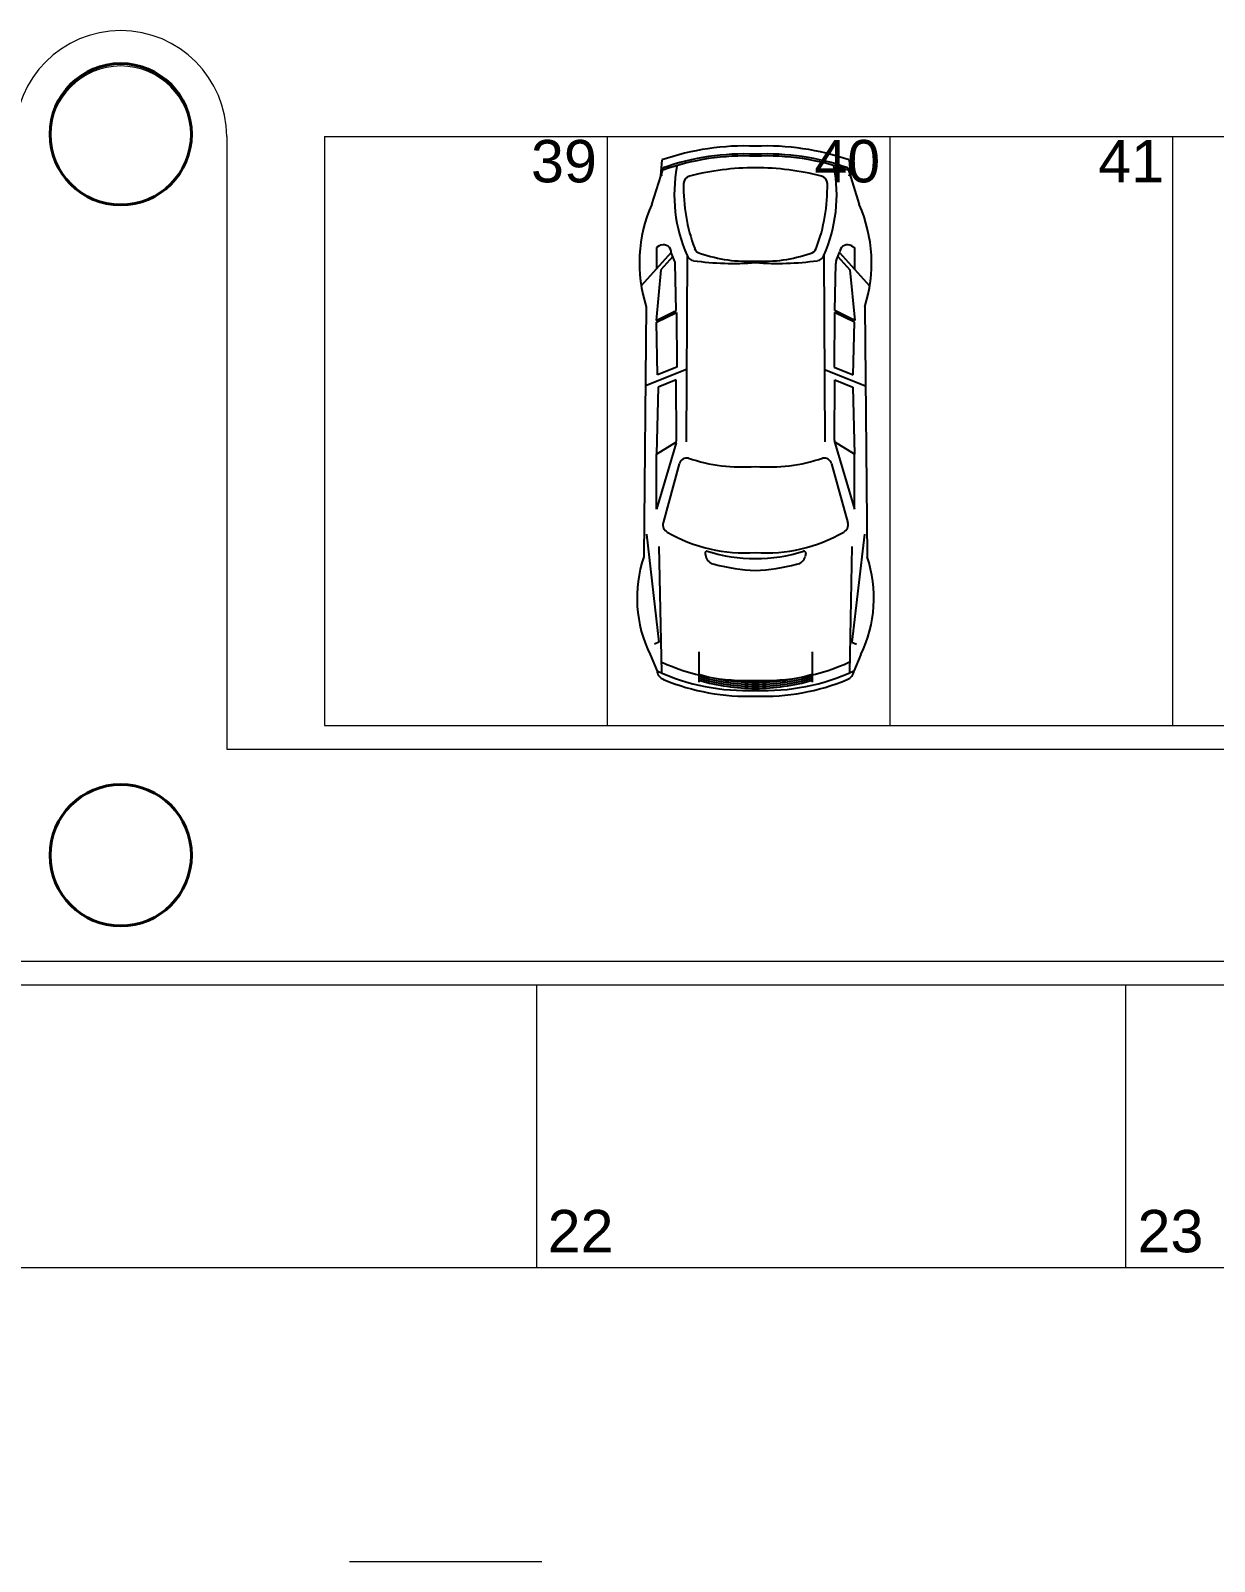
# Model space of a CAD drawing. Header units: inches. Extents: x 13 to 261, y -112 to -47.
# Drawn here: x 208.62 to 218.67, y -90.82 to -77.83 of the extents above; entities that cross this region are included whole.
import ezdxf

# ---------------------------------------------------------------- set-up
doc = ezdxf.new("R2010")
doc.units = ezdxf.units.IN
doc.header["$MEASUREMENT"] = 0
for name, color, linetype, lineweight in [('BANQUETA', 2, 'Continuous', 18), ('CAJONES', 3, 'Continuous', 20), ('COLUMNAS', 20, 'Continuous', 40), ('SIMBOLOGIA', 10, 'Continuous', 18), ('TEXTOS', 124, 'Continuous', 30)]:
    doc.layers.add(name, color=color, linetype=linetype, lineweight=lineweight)
doc.styles.add('TEXTOS', font='ARIALUNI.TTF', dxfattribs={"height": 0.36})

msp = doc.modelspace()

# ---------------------------------------------------------------- linework, layer by layer
for p, q in [((213.994, -78.992), (213.897, -79.303)), ((213.983, -78.926), (213.972, -79.056)), ((215.563, -78.992), (215.66, -79.303)), ((215.574, -78.926), (215.585, -79.056)), ((213.989, -79.051), (213.972, -79.056)), ((215.568, -79.051), (215.585, -79.056)), ((213.962, -79.654), (213.937, -79.668)), ((215.595, -79.654), (215.62, -79.668)), ((214.064, -79.71), (213.808, -79.992)), ((213.937, -79.668), (213.937, -79.85)), ((214.078, -79.745), (213.976, -79.858)), ((214.064, -79.71), (214.062, -79.698)), ((214.092, -79.78), (214.064, -79.71)), ((214.198, -79.737), (214.19, -81.318)), ((215.359, -79.737), (215.367, -81.318)), ((215.465, -79.78), (215.493, -79.71)), ((215.479, -79.745), (215.581, -79.858)), ((215.493, -79.71), (215.495, -79.698)), ((215.493, -79.71), (215.748, -79.992)), ((215.62, -79.668), (215.62, -79.85)), ((213.976, -79.858), (213.935, -80.287)), ((214.106, -80.203), (214.097, -79.803)), ((215.451, -80.203), (215.46, -79.803)), ((215.581, -79.858), (215.621, -80.287)), ((213.851, -80.172), (213.83, -82.294)), ((215.706, -80.172), (215.726, -82.294)), ((213.935, -80.287), (214.106, -80.203)), ((213.937, -80.303), (214.107, -80.219)), ((213.948, -80.749), (213.937, -80.303)), ((214.107, -80.219), (214.11, -80.683)), ((215.45, -80.219), (215.447, -80.683)), ((215.62, -80.303), (215.45, -80.219)), ((215.621, -80.287), (215.451, -80.203)), ((215.609, -80.749), (215.62, -80.303)), ((214.11, -80.683), (213.948, -80.749)), ((215.447, -80.683), (215.609, -80.749)), ((214.193, -80.704), (213.844, -80.843)), ((214.106, -80.792), (213.952, -80.853)), ((214.107, -81.307), (214.106, -80.792)), ((215.364, -80.704), (215.713, -80.843)), ((215.45, -81.307), (215.451, -80.792)), ((215.451, -80.792), (215.605, -80.853)), ((213.952, -80.853), (213.937, -81.423)), ((215.605, -80.853), (215.62, -81.423)), ((213.937, -81.423), (214.107, -81.317)), ((213.937, -81.423), (214.107, -81.317)), ((214.104, -81.326), (213.937, -81.888)), ((215.62, -81.423), (215.45, -81.317)), ((215.62, -81.423), (215.45, -81.317)), ((215.453, -81.326), (215.62, -81.888)), ((213.937, -81.888), (213.937, -81.423)), ((215.62, -81.888), (215.62, -81.423)), ((214.132, -81.504), (213.994, -82.006)), ((215.424, -81.504), (215.563, -82.006)), ((213.853, -82.1), (213.959, -83.017)), ((215.704, -82.1), (215.598, -83.017)), ((213.959, -82.206), (213.981, -83.276)), ((215.598, -82.206), (215.576, -83.276)), ((214.351, -82.266), (214.356, -82.29)), ((215.206, -82.266), (215.201, -82.29)), ((213.959, -83.017), (213.922, -83.035)), ((215.598, -83.017), (215.635, -83.035)), ((213.884, -83.124), (213.943, -83.264)), ((214.297, -83.101), (214.297, -83.358)), ((215.26, -83.101), (215.26, -83.358)), ((215.672, -83.124), (215.614, -83.264))]:
    msp.add_line(p, q)
for centre, radius, start, end in [((214.69, -80.965), 2.159, 87.6513, 109.1212), ((214.688, -80.969), 2.095, 87.5289, 109.3452), ((214.867, -80.965), 2.159, 70.8788, 92.3487), ((214.869, -80.969), 2.095, 70.6548, 92.4711), ((214.687, -80.972), 2.081, 87.48, 109.4955), ((215.355, -79.221), 1.266, 169.0498, 204.0118), ((214.776, -81.194), 2.203, 89.9299, 104.6595), ((214.87, -80.972), 2.081, 70.5045, 92.52), ((214.781, -81.194), 2.203, 75.3405, 90.0701), ((214.202, -79.221), 1.266, 335.9882, 10.9502), ((214.235, -79.127), 0.067, 104.6595, 178.7775), ((215.64, -79.157), 1.472, 178.7775, 200.6341), ((213.917, -79.157), 1.472, 339.3659, 1.2225), ((215.322, -79.127), 0.067, 1.2225, 75.3405), ((215.02, -79.798), 1.227, 156.1995, 197.7488), ((214.537, -79.798), 1.227, 342.2512, 23.8005), ((213.996, -79.711), 0.067, 11.3026, 120.9804), ((215.561, -79.711), 0.067, 59.0196, 168.6974), ((214.03, -79.805), 0.067, 1.3581, 21.7883), ((214.261, -79.713), 0.067, 200.4234, 262.1694), ((214.589, -77.327), 2.476, 262.1694, 274.3856), ((214.325, -79.652), 0.067, 200.6341, 259.5315), ((214.711, -78.568), 1.217, 250.9126, 273.1847), ((214.846, -78.568), 1.217, 266.8153, 289.0874), ((214.968, -77.327), 2.476, 265.6144, 277.8306), ((215.232, -79.652), 0.067, 280.4685, 339.3659), ((215.296, -79.713), 0.067, 277.8306, 339.5766), ((215.527, -79.805), 0.067, 158.2117, 178.6419), ((214.04, -81.307), 0.067, 343.506, 0), ((214.04, -81.307), 0.067, 343.506, 0), ((215.517, -81.307), 0.067, 180, 196.494), ((215.517, -81.307), 0.067, 180, 196.494), ((214.197, -81.522), 0.067, 80.0154, 164.5876), ((214.66, -80.148), 1.383, 250.9691, 274.9256), ((214.897, -80.148), 1.383, 265.0744, 289.0309), ((215.36, -81.522), 0.067, 15.4124, 99.9846), ((214.059, -82.023), 0.067, 164.5876, 243.7467), ((214.688, -80.952), 1.309, 239.7932, 273.9817), ((214.869, -80.952), 1.309, 266.0183, 300.2068), ((215.498, -82.023), 0.067, 296.2533, 15.4124), ((214.367, -82.263), 0.0167, 80.3511, 191.7948), ((214.777, -80.955), 1.354, 252.5204, 270.0642), ((214.78, -80.955), 1.354, 269.9358, 287.4796), ((215.189, -82.263), 0.0167, 348.2052, 99.6489), ((214.87, -82.643), 1.097, 161.4359, 206.0074), ((214.438, -82.273), 0.0837, 191.7948, 263.3968), ((214.825, -80.953), 1.457, 254.2229, 268.1832), ((214.732, -80.953), 1.457, 271.8168, 285.7771), ((215.119, -82.273), 0.0837, 276.6032, 348.2052), ((214.687, -82.643), 1.097, 333.9926, 18.5641), ((214.702, -81.619), 1.81, 245.1967, 272.4278), ((214.026, -83.256), 0.0837, 185.2866, 251.3205), ((214.701, -81.619), 1.725, 245.2701, 272.5606), ((214.783, -81.621), 1.739, 253.7701, 269.8508), ((214.856, -81.619), 1.725, 267.4394, 294.7299), ((214.855, -81.619), 1.81, 267.5722, 294.8033), ((214.774, -81.621), 1.739, 270.1492, 286.2299), ((215.531, -83.256), 0.0837, 288.6795, 354.7134), ((214.714, -81.619), 1.859, 247.387, 271.9756), ((214.785, -81.621), 1.756, 253.8636, 269.7872), ((214.787, -81.621), 1.773, 253.9552, 269.7248), ((214.789, -81.621), 1.79, 254.045, 269.6636), ((214.772, -81.621), 1.756, 270.2128, 286.1364), ((214.77, -81.621), 1.773, 270.2752, 286.0448), ((214.843, -81.619), 1.859, 268.0244, 292.613), ((214.768, -81.621), 1.79, 270.3364, 285.955)]:
    msp.add_arc(centre, radius, start, end)
at = {"layer": 'BANQUETA'}
for p, q in [((210.29, -78.727), (210.29, -83.927)), ((210.29, -83.927), (228.49, -83.927)), ((168.565, -85.727), (249.783, -85.727))]:
    msp.add_line(p, q, dxfattribs=at)
for radius in [0.9, 0.6]:
    msp.add_arc((209.39, -78.727), radius, 0, 180, dxfattribs=at)
at = {"layer": 'CAJONES'}
for p, q in [((211.119, -78.727), (227.919, -78.727)), ((211.119, -78.727), (211.119, -83.727)), ((213.519, -78.727), (213.519, -83.727)), ((215.919, -78.727), (215.919, -83.727)), ((218.319, -78.727), (218.319, -83.727)), ((211.119, -83.727), (227.919, -83.727)), ((187.919, -85.927), (227.919, -85.927)), ((212.919, -85.927), (212.919, -88.327)), ((217.919, -85.927), (217.919, -88.327)), ((187.919, -88.327), (227.919, -88.327))]:
    msp.add_line(p, q, dxfattribs=at)
at = {"layer": 'COLUMNAS'}
for centre in [(209.39, -78.707), (209.39, -84.827)]:
    msp.add_circle(centre, 0.6, dxfattribs=at)
at = {"layer": 'SIMBOLOGIA'}
for p, q in [((211.333, -90.821), (212.364, -90.821)), ((212.364, -90.821), (212.965, -90.821))]:
    msp.add_line(p, q, dxfattribs=at)

# ---------------------------------------------------------------- texts
at = {"layer": 'TEXTOS', "style": 'TEXTOS'}
for s, p in [('39', (212.873, -79.115)), ('40', (215.278, -79.115)), ('41', (217.688, -79.115)), ('22', (213.014, -88.198)), ('23', (218.022, -88.198))]:
    msp.add_text(s, height=0.36, dxfattribs=at).set_placement(p)

doc.saveas('drawing.dxf')
